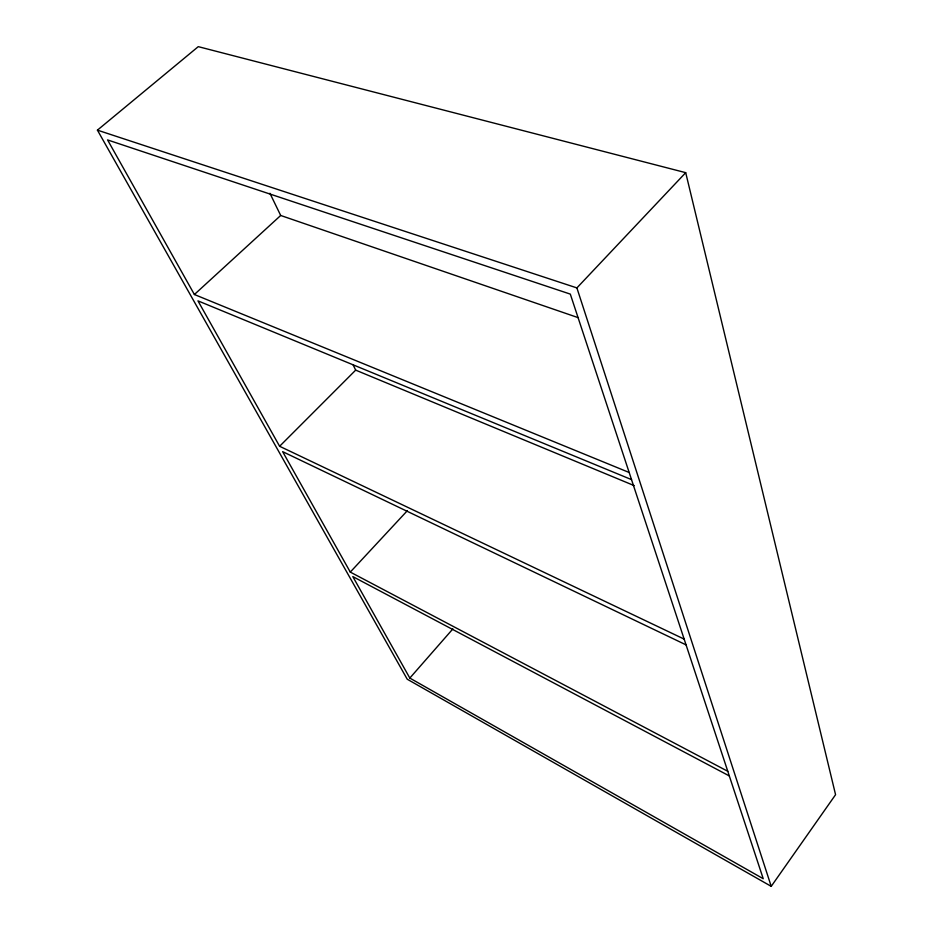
<?xml version="1.0" encoding="UTF-8"?>
<svg xmlns="http://www.w3.org/2000/svg" width="933" height="933" viewBox="0 0 933 933"><rect width="100%" height="100%" fill="white"/><g stroke="black" fill="none" stroke-linecap="round" stroke-linejoin="round"><path stroke-width="1.4" d="M771.218 886.35L835.571 794.694L685.708 172.663L198.274 46.65L97.429 130.142L407.231 679.212L771.218 886.35L576.897 287.912L97.429 130.142M629.18 472.495L194.391 294.513L107.575 139.927L570.308 294.105L763.229 878.723L409.82 678.081L452.89 628.889M727.787 771.299L350.283 572.092L407.359 510.678M576.897 287.912L685.708 172.663M631.536 479.62L197.959 300.858L279.62 446.277L355.683 370.133L634.195 485.615M194.391 294.513L280.693 215.476L578.437 317.745M279.62 446.277L684.169 639.117M686.058 644.878L282.641 451.654L350.283 572.092M729.314 775.929L352.814 576.582L409.82 678.081M269.929 193.283L280.693 215.476M353.141 364.885L355.683 370.133"/></g></svg>
